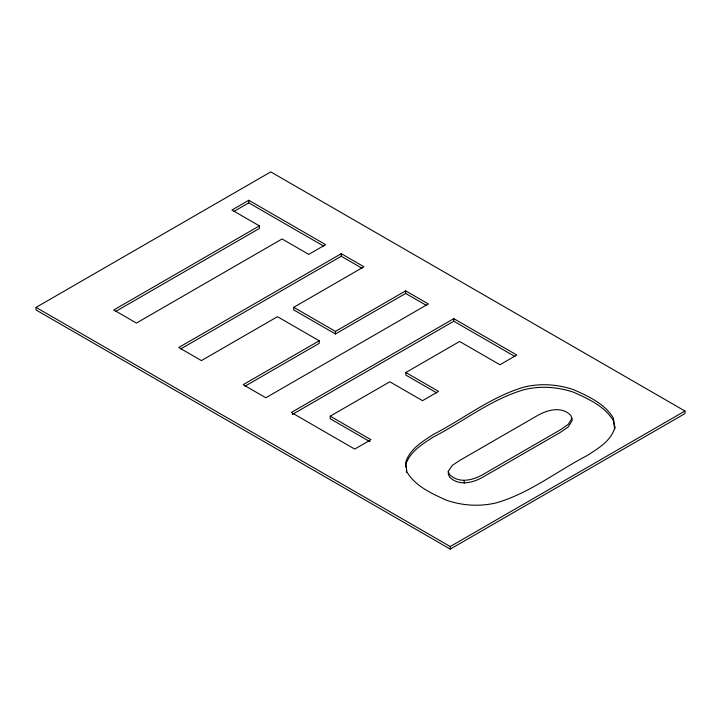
<?xml version="1.0" encoding="UTF-8"?>
<svg xmlns="http://www.w3.org/2000/svg" width="721" height="721" viewBox="0 0 721 721"><rect width="100%" height="100%" fill="white"/><g stroke="black" fill="none" stroke-linecap="round" stroke-linejoin="round"><path stroke-width="1.08" d="M571.942 418.405L568.238 424.372L560.244 429.887L484.161 473.814C473.886 480.078 459.016 484.197 449.489 474.4L448.273 471.336L452.166 465.478L460.368 460.07L536.442 416.152C546.572 410.078 561.298 405.644 570.726 415.332L571.942 418.405L571.942 420.974L568.238 426.949L560.244 432.465L484.161 476.392C473.886 482.655 459.016 486.765 449.489 476.978L448.273 473.913L448.273 471.336M36.05 307.398L270.763 171.895L684.95 411.024L684.95 413.602L450.237 549.105L36.05 309.976L36.05 307.398L450.237 546.536L684.95 411.024M259.407 225.88L113.765 309.967L136.431 323.062L282.082 238.966L308.759 254.378L325.613 244.644L248.781 200.285L231.928 210.018L259.407 225.88L259.407 228.458L115.702 311.427M233.802 211.505L248.781 202.862L323.666 246.095M426.435 305.434L405.662 293.438L335.445 333.976L293.717 309.886L293.717 307.308L363.934 266.77L341.258 253.684L178.763 347.495L201.429 360.59L277.468 316.69L319.196 340.781L319.196 343.358L245.113 386.123M180.71 348.946L341.258 256.252L362.041 268.257M319.196 340.781L243.157 384.681L265.833 397.767L428.328 303.947L405.662 290.86L335.445 331.399L293.717 307.308M436.638 392.864L405.86 375.091L405.86 372.514L459.619 341.475L499.95 364.754L516.795 355.029L453.806 318.655L291.311 412.475L354.705 449.075L370.954 439.693L330.227 416.179L330.227 418.757L369.981 441.712M292.284 414.485L453.806 321.233L514.857 356.48M330.227 416.179L389.809 381.779L422.506 400.66L438.557 391.395L405.86 372.514M614.734 428.959L613.301 420.523C604.531 406.148 588.552 398.992 573.799 392.314C557.937 386.907 540.903 385.69 524.546 389.556C491.325 399.074 463.801 421.316 433.447 436.971C422.371 444.145 409.735 451.67 405.644 465.072L405.923 467.181M406.347 470.353L406.635 472.471M464.261 480.574L464.261 483.142M453.806 318.655L453.806 321.233M450.237 546.536L450.237 549.105M405.662 290.86L405.662 293.438M341.258 253.684L341.258 256.252M335.445 331.399L335.445 333.976M248.781 200.285L248.781 202.862M614.914 427.436C611.129 440.91 598.331 448.291 587.354 455.456C557.009 471.128 529.475 493.326 496.255 502.87C479.699 506.809 462.431 505.709 446.371 500.194C431.645 493.497 415.638 486.405 406.914 472.012L405.644 462.494C409.735 449.093 422.371 441.567 433.447 434.393C463.801 418.739 491.325 396.496 524.546 386.979C540.903 383.112 557.937 384.338 573.799 389.737C588.552 396.424 604.531 403.571 613.301 417.955L614.914 427.436"/></g></svg>
